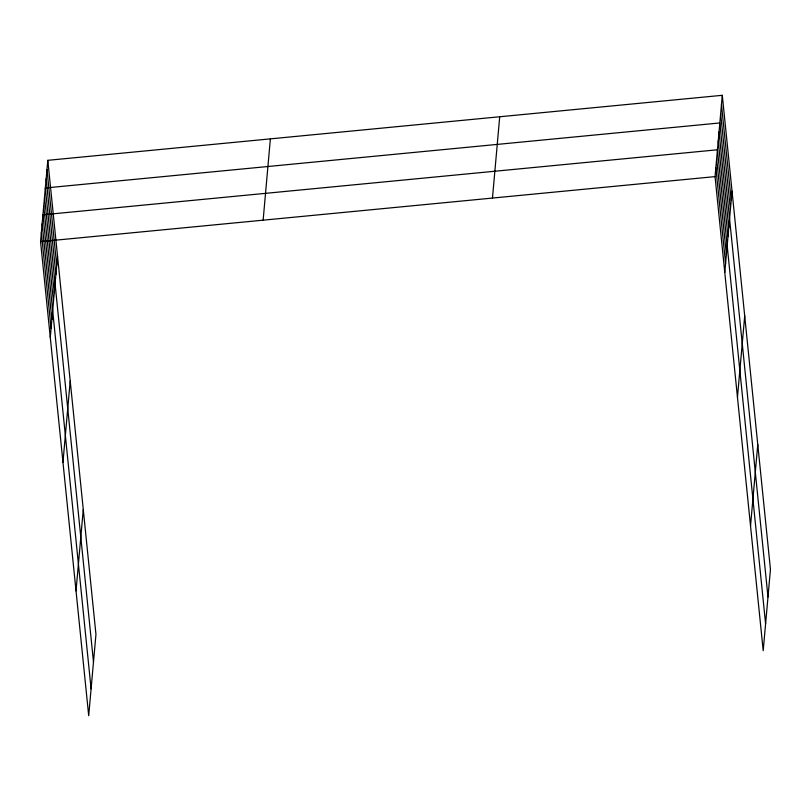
<?xml version="1.0" encoding="UTF-8"?>
<svg xmlns="http://www.w3.org/2000/svg" width="811" height="811" viewBox="0 0 811 811"><rect width="100%" height="100%" fill="white"/><g stroke="black" fill="none" stroke-linecap="round" stroke-linejoin="round"><path stroke-width="1.22" d="M47.798 160.325L95.951 634.384L88.703 715.697L40.55 241.627L47.798 160.325L722.297 95.303L770.45 569.373L763.202 650.675L715.049 176.616L722.297 95.303M50.282 337.437L57.53 256.134M62.964 462.26L70.202 380.957M76.021 590.874L83.269 509.561M263.139 220.176L270.377 138.863M492.47 198.066L499.708 116.764M724.781 272.425L732.029 191.112M737.463 397.248L744.711 315.935M750.53 525.852L757.768 444.55M40.55 241.627L715.049 176.616M721.476 104.518L731.208 200.327M720.655 113.733L730.387 209.542M767.987 597.018L719.833 122.948L45.335 187.97L93.488 662.029M719.033 131.899L728.765 227.698M718.242 140.84L727.974 236.65M765.594 623.841L717.441 149.782L42.942 214.803L91.096 688.863M716.65 158.723L726.382 254.532M715.849 167.674L725.581 263.474M46.977 169.54L56.709 265.349M46.156 178.755L55.888 274.564M44.534 196.911L54.266 292.72M43.733 205.852L53.465 301.662M42.142 223.745L51.874 319.554M41.351 232.686L51.083 328.496"/></g></svg>
